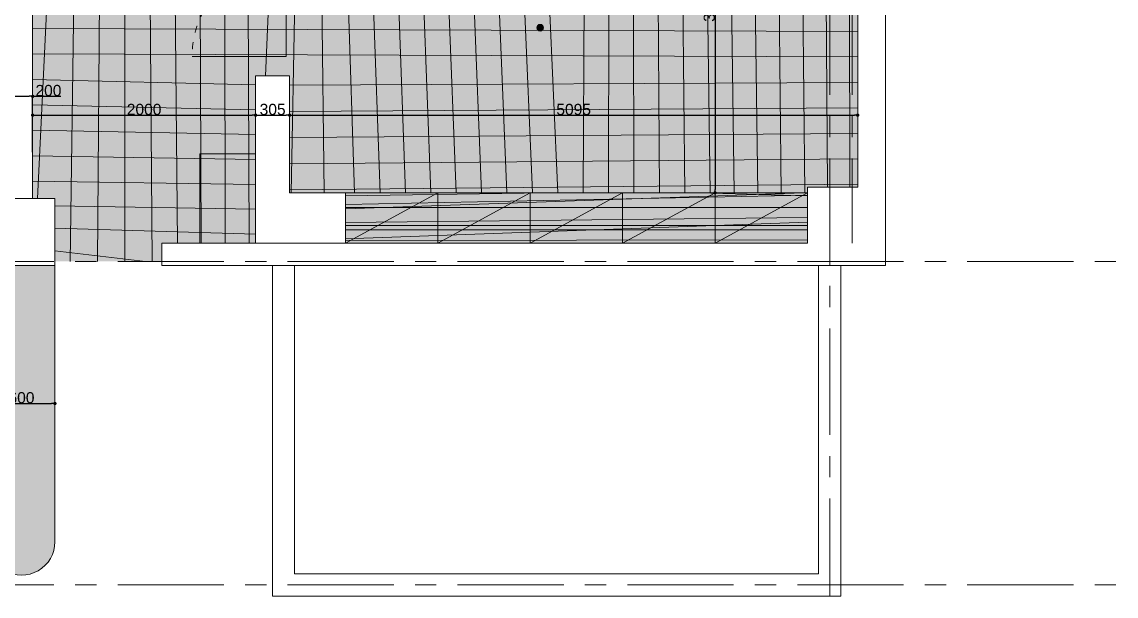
# Model space of a CAD drawing. Header units: millimetres. Extents: x 0 to 1313252738, y -131 to 560100888.
# Drawn here: x 1312638808 to 1312648622, y 560027212 to 560032359 of the extents above; entities that cross this region are included whole.
import ezdxf

# ---------------------------------------------------------------- set-up
doc = ezdxf.new("R2010")
doc.units = ezdxf.units.MM
doc.linetypes.add('ACAD_ISO03W100', pattern=[30, 12, -18])
doc.linetypes.add('CENTERX2', pattern=[101.60000000000001, 63.5, -12.7, 12.7, -12.7])
doc.layers.get('0').update_dxf_attribs({"lineweight": 0})
for name, color, linetype, lineweight in [('0002CH現状', 5, 'Continuous', 0), ('001通り芯', 6, 'CENTERX2', 0), ('002外周躯体', 7, 'Continuous', 13), ('003間仕切り', 7, 'Continuous', 13), ('004寸法', 7, 'Continuous', 0), ('005床材(石)', 7, 'Continuous', 0), ('006サウナヒータ-', 7, 'Continuous', 0), ('007石材', 7, 'Continuous', 0), ('建具', 7, 'Continuous', 0), ('棚(木)', 7, 'Continuous', 0)]:
    doc.layers.add(name, color=color, linetype=linetype, lineweight=lineweight)
doc.styles.add('onnjuku', font='arial.ttf')
doc.dimstyles.new('onnjuku', dxfattribs={"dimtxt": 100, "dimasz": 30, "dimexe": 1.25, "dimexo": 0.625, "dimtad": 1, "dimdec": 0, "dimtxsty": 'onnjuku', "dimblk": 'DOT', "dimcen": 2.5, "dimadec": 0, "dimazin": 0, "dimtfac": 1, "dimtdec": 0, "dimtmove": 0, "dimatfit": 3, "dimfxl": 500, "dimfxlon": 1, "dimarcsym": 0})

# ---------------------------------------------------------------- blocks, each defined once
blk = doc.blocks.new('_Dot')
at = {"color": 0, "linetype": 'ByBlock', "lineweight": -2}
blk.add_line((-0.5, 0), (-1, 0), dxfattribs=at)
at = {"color": 0, "linetype": 'ByBlock', "const_width": 0.5}
blk.add_lwpolyline([(-0.25, 0, 1), (0.25, 0, 1)], format="xyb", close=True, dxfattribs=at)
blk = doc.blocks.new('*D123')
at = {"layer": '004寸法', "color": 0, "lineweight": -2, "transparency": 16777216}
for p, q in [((1312638704.125972, 560031192.2429122), (1312638704.125972, 560031693.492912)), ((1312638734.125972, 560031692.242912), (1312638874.125972, 560031692.242912)), ((1312638904.125972, 560031192.2429122), (1312638904.125972, 560031693.492912)), ((1312638904.125972, 560031692.242912), (1312639157.681566, 560031692.242912))]:
    blk.add_line(p, q, dxfattribs=at)
at = {"layer": 'Defpoints', "color": 0, "transparency": 16777216}
for p in [(1312638904.125972, 560031692.242912), (1312638704.125972, 560030777.233134), (1312638904.125972, 560030777.233134)]:
    blk.add_point(p, dxfattribs=at)
at = {"layer": '004寸法', "color": 0, "lineweight": -2, "transparency": 16777216, "xscale": 30, "yscale": 30, "zscale": 30, "rotation": 180}
blk.add_blockref('_Dot', (1312638704.125972, 560031692.242912), dxfattribs=at)
at = {"layer": '004寸法', "color": 0, "lineweight": -2, "transparency": 16777216, "xscale": 30, "yscale": 30, "zscale": 30}
blk.add_blockref('_Dot', (1312638904.125972, 560031692.242912), dxfattribs=at)
at = {"layer": '004寸法', "color": 0, "transparency": 16777216, "insert": (1312639045.903769, 560031743.9252108), "char_height": 100, "attachment_point": 5, "style": 'onnjuku'}
blk.add_mtext('200', dxfattribs=at)
blk = doc.blocks.new('*D81')
at = {"layer": '004寸法', "color": 0, "lineweight": -2, "transparency": 16777216}
for p, q in [((1312638904.125972, 560031522.748273), (1312638904.125972, 560031523.9982729)), ((1312638934.125972, 560031522.748273), (1312640874.125972, 560031522.748273)), ((1312640904.125972, 560031522.748273), (1312640904.125972, 560031523.9982729))]:
    blk.add_line(p, q, dxfattribs=at)
at = {"layer": 'Defpoints', "color": 0, "transparency": 16777216}
for p in [(1312638904.125972, 560031522.748273), (1312640904.125972, 560031522.748273), (1312640904.125972, 560031522.748273)]:
    blk.add_point(p, dxfattribs=at)
at = {"layer": '004寸法', "color": 0, "lineweight": -2, "transparency": 16777216, "xscale": 30, "yscale": 30, "zscale": 30, "rotation": 180}
blk.add_blockref('_Dot', (1312638904.125972, 560031522.748273), dxfattribs=at)
at = {"layer": '004寸法', "color": 0, "lineweight": -2, "transparency": 16777216, "xscale": 30, "yscale": 30, "zscale": 30}
blk.add_blockref('_Dot', (1312640904.125972, 560031522.748273), dxfattribs=at)
at = {"layer": '004寸法', "color": 0, "transparency": 16777216, "insert": (1312639904.125972, 560031574.4305717), "char_height": 100, "attachment_point": 5, "style": 'onnjuku'}
blk.add_mtext('2000', dxfattribs=at)
blk = doc.blocks.new('*D82')
at = {"layer": '004寸法', "color": 0, "lineweight": -2, "transparency": 16777216}
for p, q in [((1312640904.125972, 560031522.748273), (1312640904.125972, 560031523.9982729)), ((1312640934.125972, 560031522.748273), (1312641179.125972, 560031522.748273)), ((1312641209.125972, 560031522.748273), (1312641209.125972, 560031523.9982729))]:
    blk.add_line(p, q, dxfattribs=at)
at = {"layer": 'Defpoints', "color": 0, "transparency": 16777216}
for p in [(1312640904.125972, 560031522.748273), (1312641209.125972, 560031522.748273), (1312641209.125972, 560031522.748273)]:
    blk.add_point(p, dxfattribs=at)
at = {"layer": '004寸法', "color": 0, "lineweight": -2, "transparency": 16777216, "xscale": 30, "yscale": 30, "zscale": 30, "rotation": 180}
blk.add_blockref('_Dot', (1312640904.125972, 560031522.748273), dxfattribs=at)
at = {"layer": '004寸法', "color": 0, "lineweight": -2, "transparency": 16777216, "xscale": 30, "yscale": 30, "zscale": 30}
blk.add_blockref('_Dot', (1312641209.125972, 560031522.748273), dxfattribs=at)
at = {"layer": '004寸法', "color": 0, "transparency": 16777216, "insert": (1312641056.625972, 560031574.4646782), "char_height": 100, "attachment_point": 5, "style": 'onnjuku'}
blk.add_mtext('305', dxfattribs=at)
blk = doc.blocks.new('*D66')
at = {"layer": '004寸法', "color": 0, "lineweight": -2, "transparency": 16777216}
for p, q in [((1312641209.125972, 560031522.748273), (1312641209.125972, 560031523.9982729)), ((1312641239.125972, 560031522.748273), (1312646274.125972, 560031522.748273)), ((1312646304.125972, 560031522.748273), (1312646304.125972, 560031523.9982729))]:
    blk.add_line(p, q, dxfattribs=at)
at = {"layer": 'Defpoints', "color": 0, "transparency": 16777216}
for p in [(1312641209.125972, 560031522.748273), (1312646304.125972, 560031522.748273), (1312646304.125972, 560031522.748273)]:
    blk.add_point(p, dxfattribs=at)
at = {"layer": '004寸法', "color": 0, "lineweight": -2, "transparency": 16777216, "xscale": 30, "yscale": 30, "zscale": 30, "rotation": 180}
blk.add_blockref('_Dot', (1312641209.125972, 560031522.748273), dxfattribs=at)
at = {"layer": '004寸法', "color": 0, "lineweight": -2, "transparency": 16777216, "xscale": 30, "yscale": 30, "zscale": 30}
blk.add_blockref('_Dot', (1312646304.125972, 560031522.748273), dxfattribs=at)
at = {"layer": '004寸法', "color": 0, "transparency": 16777216, "insert": (1312643756.625972, 560031574.4305717), "char_height": 100, "attachment_point": 5, "style": 'onnjuku'}
blk.add_mtext('5095', dxfattribs=at)
blk = doc.blocks.new('*D68')
at = {"layer": '004寸法', "color": 0, "lineweight": -2, "transparency": 16777216}
for p, q in [((1312644977.250973, 560034202.2331344), (1312645026.375977, 560034202.2331344)), ((1312645025.125976, 560034172.2331344), (1312645025.125976, 560030857.2331345)), ((1312645025.125976, 560030827.2331345), (1312645026.375977, 560030827.2331345))]:
    blk.add_line(p, q, dxfattribs=at)
at = {"layer": 'Defpoints', "color": 0, "transparency": 16777216}
for p in [(1312644976.625973, 560034202.2331344), (1312645025.125973, 560030827.2331345), (1312645025.125976, 560030827.2331345)]:
    blk.add_point(p, dxfattribs=at)
at = {"layer": '004寸法', "color": 0, "lineweight": -2, "transparency": 16777216, "xscale": 30, "yscale": 30, "zscale": 30}
for p, rotation in [((1312645025.125976, 560034202.2331344), 90), ((1312645025.125976, 560030827.2331345), 270)]:
    blk.add_blockref('_Dot', p, dxfattribs=dict(at, rotation=rotation))
at = {"layer": '004寸法', "color": 0, "transparency": 16777216, "insert": (1312644973.409571, 560032514.7331338), "char_height": 100, "attachment_point": 5, "rotation": 90, "style": 'onnjuku'}
blk.add_mtext('3375', dxfattribs=at)
blk = doc.blocks.new('*D75')
at = {"layer": '004寸法', "color": 0, "lineweight": -2, "transparency": 16777216}
for p, q in [((1312638504.125972, 560028938.496352), (1312638504.125972, 560028939.746352)), ((1312638534.125972, 560028938.496352), (1312639074.125972, 560028938.496352)), ((1312639104.125972, 560028938.496352), (1312639104.125972, 560028939.746352))]:
    blk.add_line(p, q, dxfattribs=at)
at = {"layer": 'Defpoints', "color": 0, "transparency": 16777216}
for p in [(1312638504.125972, 560028938.496352), (1312639104.125972, 560028938.496352), (1312639104.125972, 560028938.496352)]:
    blk.add_point(p, dxfattribs=at)
at = {"layer": '004寸法', "color": 0, "lineweight": -2, "transparency": 16777216, "xscale": 30, "yscale": 30, "zscale": 30, "rotation": 180}
blk.add_blockref('_Dot', (1312638504.125972, 560028938.496352), dxfattribs=at)
at = {"layer": '004寸法', "color": 0, "lineweight": -2, "transparency": 16777216, "xscale": 30, "yscale": 30, "zscale": 30}
blk.add_blockref('_Dot', (1312639104.125972, 560028938.496352), dxfattribs=at)
at = {"layer": '004寸法', "color": 0, "transparency": 16777216, "insert": (1312638804.125972, 560028990.1786507), "char_height": 100, "attachment_point": 5, "style": 'onnjuku'}
blk.add_mtext('600', dxfattribs=at)

msp = doc.modelspace()

# ---------------------------------------------------------------- hatches: boundary and pattern name
at = {"true_color": 0x424243, "transparency": 33554687}
h = msp.add_hatch(color=250, dxfattribs=at)
h.dxf.hatch_style = 1
h.paths.add_polyline_path([(1312641118.986749, 560033079.0380607), (1312641208.98675, 560033079.0380607), (1312641208.98675, 560031879.0380608), (1312641118.986749, 560031879.0380608)])
h.paths.add_polyline_path([(1312641198.164785, 560031996.7153556), (1312640915.081565, 560031996.7153556), (1312640915.081565, 560032202.7862968), (1312641198.164785, 560032202.7862968)], flags=9)
h.paths.add_polyline_path([(1312641454.965604, 560032798.1659774), (1312641094.187977, 560032798.1659774), (1312641094.187977, 560033004.2369187), (1312641454.965604, 560033004.2369187)], flags=9)
at = {"true_color": 0x875d3b, "transparency": 33554636}
h = msp.add_hatch(color=37, dxfattribs=at)
h.dxf.hatch_style = 1
h.paths.add_polyline_path([(1312640904.125972, 560031177.2331342), (1312640404.125972, 560031177.2331342), (1312640404.125972, 560030377.2331343), (1312640854.125972, 560030377.2331343), (1312640904.125972, 560030377.2331343)])
at = {"layer": '0002CH現状', "transparency": 33554687}
h = msp.add_hatch(color=5, dxfattribs=at)
h.dxf.hatch_style = 1
h.paths.add_polyline_path([(1312643426.246457, 560032307.4061353, 1), (1312643486.061412, 560032307.4061353, 1)])
at = {"layer": '005床材(石)', "true_color": 0xc7c8ca, "transparency": 33554556}
h = msp.add_hatch(color=9, dxfattribs=at)
h.dxf.hatch_style = 1
h.paths.add_polyline_path([(1312638904.125972, 560033077.233134), (1312640789.125972, 560033077.233134), (1312640879.125972, 560033077.233134), (1312643649.125972, 560033077.233134), (1312643649.125972, 560034202.233134), (1312646304.125972, 560034202.233134), (1312646304.125972, 560030877.2331342), (1312645854.125972, 560030877.2331342), (1312645854.125972, 560030827.2331342), (1312645025.125972, 560030827.2331342), (1312641709.125972, 560030827.2331342), (1312641209.125972, 560030827.2331342), (1312641209.125972, 560031877.2331342), (1312640904.125972, 560031877.2331342), (1312640904.125972, 560030377.2331343), (1312640064.125972, 560030377.2331343), (1312640064.125972, 560030212.233134), (1312639104.125972, 560030212.233134), (1312639104.125972, 560030777.233134), (1312638904.125972, 560030777.233134)])
at = {"layer": '006サウナヒータ-', "transparency": 33554556}
h = msp.add_hatch(dxfattribs=at)
h.set_pattern_fill('ANSI37', color=0, scale=72, angle=135)
h.set_pattern_definition([(180, (68091.55091500282, -10975.83522522449), (-1.42e-14, -228.6), []), (270, (68091.55091500282, -10975.83522522449), (228.6, -4.26e-14), [])])
h.paths.add_polyline_path([(1312643649.125972, 560034202.233134), (1312646304.125972, 560034202.233134), (1312646304.125972, 560030877.2331342), (1312645854.125972, 560030877.2331342), (1312645854.125972, 560030827.2331342), (1312645025.125972, 560030827.2331342), (1312641709.125972, 560030827.2331342), (1312641209.125972, 560030827.2331342), (1312641209.125972, 560031877.2331342), (1312640904.125972, 560031877.2331342), (1312640904.125972, 560030377.2331343), (1312640064.125972, 560030377.2331343), (1312640064.125972, 560030212.233134), (1312639104.125972, 560030212.233134), (1312639104.125972, 560030777.233134), (1312638904.125972, 560030777.233134), (1312638904.125972, 560033077.233134), (1312640789.125972, 560033077.233134), (1312640879.125972, 560033077.233134), (1312643649.125972, 560033077.233134)])
at = {"layer": '007石材', "true_color": 0x939598, "transparency": 33554587}
h = msp.add_hatch(color=252, dxfattribs=at)
h.dxf.hatch_style = 1
h.paths.add_polyline_path([(1312639104.125972, 560030177.233134), (1312638804.125972, 560030177.233134), (1312638804.125972, 560027399.7595699, 0.4142151444473529), (1312639104.125972, 560027699.7611903)])
h.paths.add_polyline_path([(1312638804.125972, 560030177.233134), (1312638504.125972, 560030177.233134), (1312638504.125972, 560027699.7441062, 0.4141984649105413), (1312638804.125972, 560027399.7595699)])
at = {"layer": '棚(木)', "true_color": 0xddae73, "transparency": 33554556}
h = msp.add_hatch(color=43, dxfattribs=at)
h.dxf.hatch_style = 1
h.paths.add_polyline_path([(1312645025.125972, 560030827.2331342), (1312645854.125972, 560030827.2331342), (1312645025.125972, 560030377.2331343)], flags=17)
h.paths.add_polyline_path([(1312645854.125972, 560030827.2331342), (1312645854.125972, 560030377.2331343), (1312645804.125972, 560030377.2331343), (1312645025.125972, 560030377.2331343)], flags=17)
h.paths.add_polyline_path([(1312645025.125972, 560030827.2331342), (1312645025.125972, 560030377.2331343), (1312644196.125972, 560030377.2331343)], flags=17)
h.paths.add_polyline_path([(1312644196.125972, 560030827.2331342), (1312645025.125972, 560030827.2331342), (1312644196.125972, 560030377.2331343)], flags=17)
h.paths.add_polyline_path([(1312644196.125972, 560030827.2331342), (1312644196.125972, 560030377.2331343), (1312643367.125972, 560030377.2331343)], flags=17)
h.paths.add_polyline_path([(1312643367.125972, 560030827.2331342), (1312644196.125972, 560030827.2331342), (1312643367.125972, 560030377.2331343)], flags=17)
h.paths.add_polyline_path([(1312643367.125972, 560030827.2331342), (1312643367.125972, 560030377.2331343), (1312642538.125972, 560030377.2331343)], flags=17)
h.paths.add_polyline_path([(1312642538.125972, 560030827.2331342), (1312643367.125972, 560030827.2331342), (1312642538.125972, 560030377.2331343)], flags=17)
h.paths.add_polyline_path([(1312642538.125972, 560030827.2331342), (1312642538.125972, 560030377.2331343), (1312641709.125972, 560030377.2331343)], flags=17)
h.paths.add_polyline_path([(1312641709.125972, 560030827.2331342), (1312642538.125972, 560030827.2331342), (1312641709.125972, 560030377.2331343)], flags=17)
at = {"layer": '棚(木)', "true_color": 0x939598, "transparency": 33554556}
h = msp.add_hatch(dxfattribs=at)
h.set_pattern_fill('PLASTI', color=252, scale=36, angle=181)
h.set_pattern_definition([(181, (68091.55091500282, -10975.83522522449), (3.989620111562937, -228.565183112751), []), (181, (68092.04961751678, -11004.40587311359), (3.989620111562937, -228.565183112751), []), (181, (68092.5483200307, -11032.97652100268), (3.989620111562937, -228.565183112751), []), (181, (68094.04442757255, -11118.68846466996), (3.989620111562937, -228.565183112751), [])])
h.paths.add_polyline_path([(1312645025.125972, 560030827.2331342), (1312645854.125972, 560030827.2331342), (1312645025.125972, 560030377.2331343)], flags=17)
h.paths.add_polyline_path([(1312645854.125972, 560030827.2331342), (1312645854.125972, 560030377.2331343), (1312645804.125972, 560030377.2331343), (1312645025.125972, 560030377.2331343)], flags=17)
h.paths.add_polyline_path([(1312645025.125972, 560030827.2331342), (1312645025.125972, 560030377.2331343), (1312644196.125972, 560030377.2331343)], flags=17)
h.paths.add_polyline_path([(1312644196.125972, 560030827.2331342), (1312645025.125972, 560030827.2331342), (1312644196.125972, 560030377.2331343)], flags=17)
h.paths.add_polyline_path([(1312644196.125972, 560030827.2331342), (1312644196.125972, 560030377.2331343), (1312643367.125972, 560030377.2331343)], flags=17)
h.paths.add_polyline_path([(1312643367.125972, 560030827.2331342), (1312644196.125972, 560030827.2331342), (1312643367.125972, 560030377.2331343)], flags=17)
h.paths.add_polyline_path([(1312643367.125972, 560030827.2331342), (1312643367.125972, 560030377.2331343), (1312642538.125972, 560030377.2331343)], flags=17)
h.paths.add_polyline_path([(1312642538.125972, 560030827.2331342), (1312643367.125972, 560030827.2331342), (1312642538.125972, 560030377.2331343)], flags=17)
h.paths.add_polyline_path([(1312642538.125972, 560030827.2331342), (1312642538.125972, 560030377.2331343), (1312641709.125972, 560030377.2331343)], flags=17)
h.paths.add_polyline_path([(1312641709.125972, 560030827.2331342), (1312642538.125972, 560030827.2331342), (1312641709.125972, 560030377.2331343)], flags=17)

# ---------------------------------------------------------------- linework, layer by layer
for p, q in [((1312640333.616118, 560032048.9211878), (1312640573.23804, 560032048.9211878)), ((1312640904.125972, 560031177.2331342), (1312640404.125972, 560031177.2331342)), ((1312640404.125972, 560031177.2331342), (1312640404.125972, 560030377.2331343)), ((1312640904.125972, 560030377.2331343), (1312640904.125972, 560031177.2331342)), ((1312641054.125972, 560027412.233134), (1312641054.125972, 560030177.233134)), ((1312641254.125972, 560027412.233134), (1312641254.125972, 560030177.233134)), ((1312646054.125972, 560030177.233134), (1312645954.125972, 560030177.233134)), ((1312645954.125972, 560030177.233134), (1312645954.125972, 560027412.233134)), ((1312646154.125972, 560030177.233134), (1312646154.125972, 560027212.233134)), ((1312641054.125972, 560027412.233134), (1312641054.125972, 560027212.233134)), ((1312641254.125972, 560027412.233134), (1312645954.125972, 560027412.233134)), ((1312641054.125972, 560027212.2331342), (1312646154.125972, 560027212.233134))]:
    msp.add_line(p, q)
at = {"layer": '0002CH現状'}
msp.add_circle((1312643456.153935, 560032307.4061353), 29.90747730745687, dxfattribs=at)
at = {"layer": '001通り芯', "ltscale": 15}
for p, q in [((1312646054.125972, 560049423.0251411), (1312646054.125972, 560027212.233134)), ((1312646254.125972, 560049423.0251412), (1312646254.125972, 560030377.2331343)), ((1312622903.022148, 560030212.233134), (1312652103.029505, 560030212.233134)), ((1312622903.022148, 560027312.2331342), (1312652103.029505, 560027312.2331342))]:
    msp.add_line(p, q, dxfattribs=at)
at = {"layer": '002外周躯体'}
for p, q in [((1312646554.125972, 560030177.233134), (1312646554.125972, 560046912.233134)), ((1312646554.125972, 560046812.233134), (1312646554.125972, 560030177.233134)), ((1312646304.125972, 560030877.2331343), (1312646304.125972, 560041160.7331392)), ((1312646304.125972, 560030877.2331343), (1312646304.125972, 560041160.7331392)), ((1312646304.125972, 560040594.7024415), (1312646304.125972, 560030877.2331342)), ((1312638904.125972, 560031877.2331342), (1312638904.125972, 560030777.233134)), ((1312638904.125972, 560031877.2331342), (1312638904.125972, 560030777.233134)), ((1312641209.125972, 560031877.2331342), (1312640904.125972, 560031877.2331342)), ((1312640904.125972, 560031877.2331342), (1312640904.125972, 560030377.2331343)), ((1312641209.125972, 560031877.2331342), (1312640904.125972, 560031877.2331342)), ((1312640904.125972, 560031877.2331342), (1312640904.125972, 560030377.2331343)), ((1312641209.125972, 560030827.2331342), (1312641209.125972, 560031877.2331342)), ((1312641209.125972, 560030827.2331342), (1312641209.125972, 560031877.2331342)), ((1312641709.125972, 560030827.2331342), (1312641209.125972, 560030827.2331342)), ((1312641709.125972, 560030827.2331342), (1312641209.125972, 560030827.2331342)), ((1312641709.125972, 560030377.2331343), (1312641709.125972, 560030827.2331342)), ((1312641709.125972, 560030377.2331343), (1312641709.125972, 560030827.2331342)), ((1312645854.125972, 560030377.2331343), (1312645854.125972, 560030877.2331342)), ((1312645854.125972, 560030877.2331342), (1312646304.125972, 560030877.2331342)), ((1312645854.125972, 560030377.2331343), (1312645854.125972, 560030877.2331342)), ((1312645854.125972, 560030877.2331342), (1312646304.125972, 560030877.2331342)), ((1312638504.125972, 560030777.233134), (1312639104.125972, 560030777.233134)), ((1312639104.125972, 560030777.233134), (1312638504.125972, 560030777.233134)), ((1312639104.125972, 560030177.233134), (1312639104.125972, 560030777.233134)), ((1312639104.125972, 560030177.233134), (1312639104.125972, 560030777.233134)), ((1312639104.125972, 560030177.233134), (1312639104.125972, 560030777.233134)), ((1312640064.125972, 560030377.2331343), (1312645854.125972, 560030377.2331343)), ((1312640064.125972, 560030177.233134), (1312640064.125972, 560030377.2331343)), ((1312645854.125972, 560030377.2331343), (1312640064.125972, 560030377.2331343)), ((1312640854.125972, 560030377.2331343), (1312640064.125972, 560030377.2331343)), ((1312640064.125972, 560030377.2331343), (1312640064.125972, 560030177.233134)), ((1312640854.125972, 560030377.2331343), (1312640064.125972, 560030377.2331343)), ((1312645804.125972, 560030377.2331343), (1312641659.125972, 560030377.2331343)), ((1312645854.125972, 560030377.2331343), (1312645804.125972, 560030377.2331343)), ((1312638504.125972, 560030177.233134), (1312639104.125972, 560030177.233134)), ((1312639104.125972, 560030177.233134), (1312638504.125972, 560030177.233134)), ((1312638804.125972, 560030177.233134), (1312639104.125972, 560030177.233134)), ((1312640064.125972, 560030177.233134), (1312646554.125972, 560030177.233134)), ((1312646504.125972, 560030177.233134), (1312640064.125972, 560030177.233134))]:
    msp.add_line(p, q, dxfattribs=at)
at = {"layer": '003間仕切り'}
msp.add_line((1312638904.125972, 560030777.233134), (1312638904.125972, 560033077.233134), dxfattribs=at)
msp.add_line((1312638904.125972, 560030777.233134), (1312638904.125972, 560033077.233134), dxfattribs=at)
at = {"layer": '007石材'}
msp.add_line((1312639104.125972, 560030177.233134), (1312639104.125972, 560027699.75957), dxfattribs=at)
msp.add_arc((1312638804.125972, 560027699.75957), 300.0000002384186, 179.9970466262031, 0.0003094758710443, dxfattribs=at)
at = {"layer": '建具', "lineweight": 5}
msp.add_line((1312641178.98675, 560032894.1917694), (1312641178.98675, 560032048.9211878), dxfattribs=at)
at = {"layer": '建具'}
msp.add_line((1312641178.98675, 560032048.9211878), (1312640333.616118, 560032048.9211878), dxfattribs=at)
at = {"layer": '建具', "linetype": 'ACAD_ISO03W100', "lineweight": 5, "ltscale": 5}
msp.add_arc((1312641178.98675, 560032048.9211878), 845.3706312179567, 90, 180, dxfattribs=at)
at = {"layer": '棚(木)'}
for p, q in [((1312641709.125972, 560030827.2331342), (1312645854.125972, 560030827.2331342)), ((1312642538.125972, 560030827.2331342), (1312641709.125972, 560030377.2331343)), ((1312642538.125972, 560030827.2331342), (1312642538.125972, 560030377.2331343)), ((1312643367.125972, 560030827.2331342), (1312642538.125972, 560030377.2331343)), ((1312643367.125972, 560030827.2331342), (1312643367.125972, 560030377.2331343)), ((1312644196.125972, 560030827.2331342), (1312643367.125972, 560030377.2331343)), ((1312644196.125972, 560030827.2331342), (1312644196.125972, 560030377.2331343)), ((1312645025.125972, 560030827.2331342), (1312644196.125972, 560030377.2331343)), ((1312645854.125972, 560030827.2331342), (1312645025.125972, 560030827.2331342)), ((1312645025.125972, 560030827.2331342), (1312645025.125972, 560030377.2331343)), ((1312645854.125972, 560030827.2331342), (1312645025.125972, 560030377.2331343)), ((1312645854.125972, 560030377.2331343), (1312645854.125972, 560030877.2331342))]:
    msp.add_line(p, q, dxfattribs=at)

# ---------------------------------------------------------------- dimensions: what is measured, and where the dimension line sits
at = {"layer": '004寸法'}
dim = msp.add_linear_dim(base=(1312645025.125976, 560030827.2331345), p1=(1312644976.625973, 560034202.233134), p2=(1312645025.125972, 560030827.2331342), angle=90, dimstyle='onnjuku', dxfattribs=at)
dim.commit()
dim.dimension.update_dxf_attribs({"geometry": '*D68', "text_midpoint": (1312644973.409571, 560032514.7331338)})
for base, p1, p2, picture, middle in [((1312638904.125972, 560031692.242912), (1312638704.125972, 560030777.233134), (1312638904.125972, 560030777.233134), '*D123', (1312639045.903769, 560031743.9252108)), ((1312640904.125972, 560031522.748273), (1312638904.125972, 560031522.748273), (1312640904.125972, 560031522.748273), '*D81', (1312639904.125972, 560031574.4305717)), ((1312639104.125972, 560028938.496352), (1312638504.125972, 560028938.496352), (1312639104.125972, 560028938.496352), '*D75', (1312638804.125972, 560028990.1786507))]:
    dim = msp.add_linear_dim(base=base, p1=p1, p2=p2, dimstyle='onnjuku', dxfattribs=at)
    dim.commit()
    dim.dimension.update_dxf_attribs({"geometry": picture, "text_midpoint": middle})
for base, p1, p2, picture, middle in [((1312641209.125972, 560031522.748273), (1312640904.125972, 560031522.748273), (1312641209.125972, 560031522.748273), '*D82', (1312641056.625972, 560031574.4646782)), ((1312646304.125972, 560031522.748273), (1312641209.125972, 560031522.748273), (1312646304.125972, 560031522.748273), '*D66', (1312643756.625972, 560031574.4305717))]:
    dim = msp.add_linear_dim(base=base, p1=p1, p2=p2, dimstyle='onnjuku', override={"dimtmove": 1}, dxfattribs=at)
    dim.commit()
    dim.dimension.update_dxf_attribs({"geometry": picture, "text_midpoint": middle})

doc.saveas('drawing.dxf')
